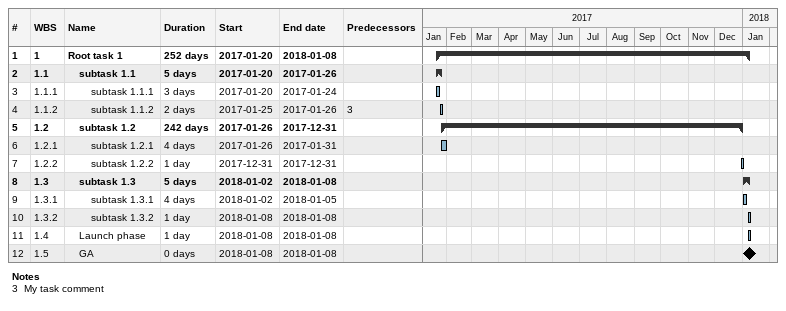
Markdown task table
| ID | WBS | Task | Duration | Start | Finish | Predecessors |
|---|---|---|---|---|---|---|
| 1 | 1 | **Root task 1** | 252d | 2017-01-20 | 2018-01-08 |  |
| 2 | 1.1 | **subtask 1.1** | 5d | 2017-01-20 | 2017-01-26 |  |
| 3 | 1.1.1 | subtask 1.1.1 | 3d | 2017-01-20 | 2017-01-24 |  |
| 4 | 1.1.2 | subtask 1.1.2 | 2d | 2017-01-25 | 2017-01-26 | 3 |
| 5 | 1.2 | **subtask 1.2** | 242d | 2017-01-26 | 2017-12-31 |  |
| 6 | 1.2.1 | subtask 1.2.1 | 4d | 2017-01-26 | 2017-01-31 |  |
| 7 | 1.2.2 | subtask 1.2.2 | 1d | 2017-12-31 | 2017-12-31 |  |
| 8 | 1.3 | **subtask 1.3** | 5d | 2018-01-02 | 2018-01-08 |  |
| 9 | 1.3.1 | subtask 1.3.1 | 4d | 2018-01-02 | 2018-01-05 |  |
| 10 | 1.3.2 | subtask 1.3.2 | 1d | 2018-01-08 | 2018-01-08 |  |
| 11 | 1.4 | Launch phase | 1d | 2018-01-08 | 2018-01-08 |  |
| 12 | 1.5 | GA | 0d | 2018-01-08 | 2018-01-08 |  |

Notes
- 3: My task comment
